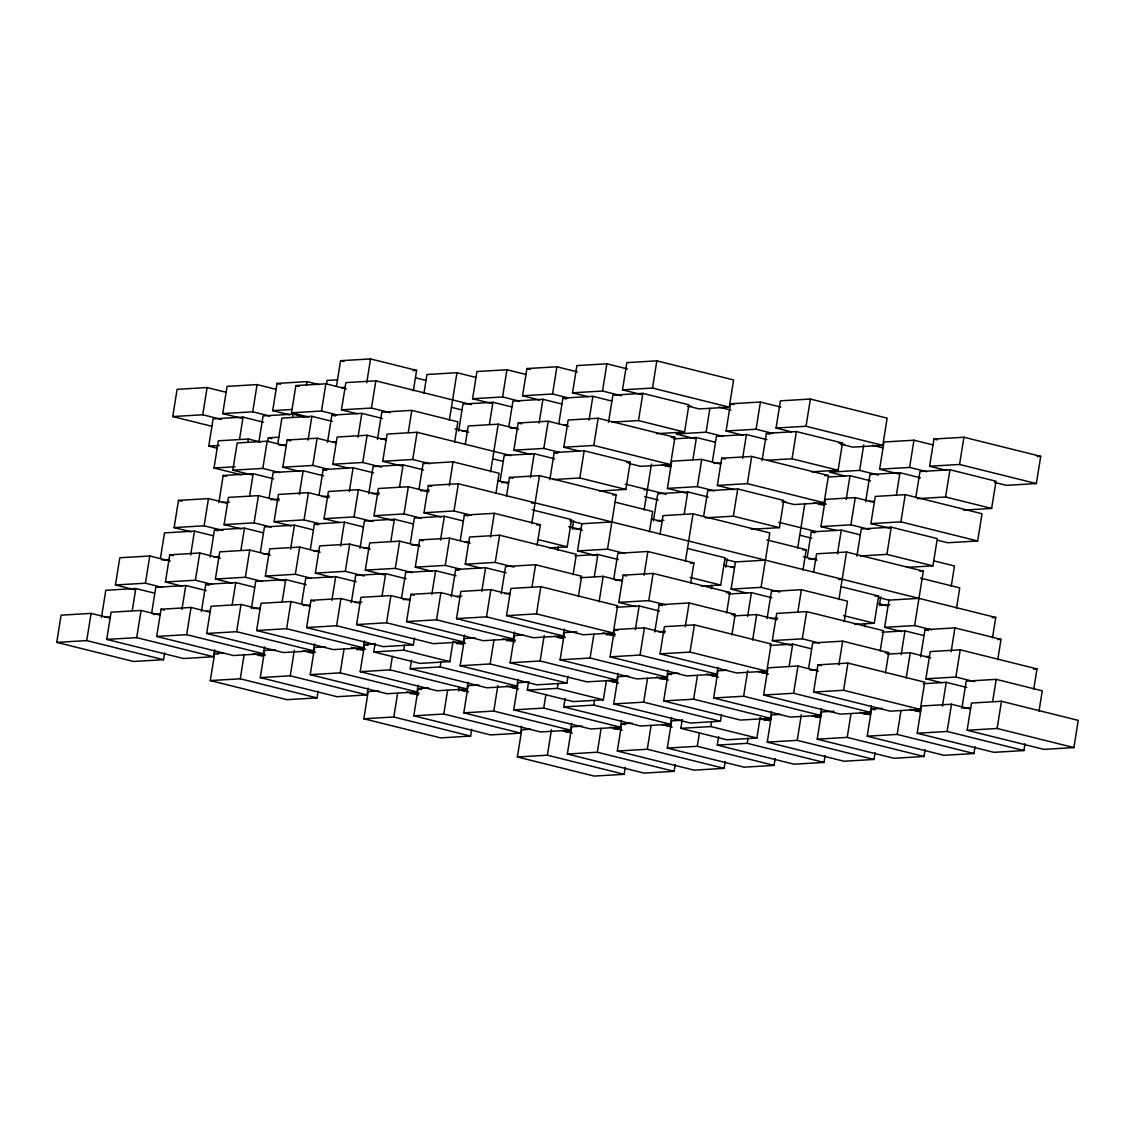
<?xml version="1.0" encoding="UTF-8"?>
<svg xmlns="http://www.w3.org/2000/svg" width="1135" height="1135" viewBox="0 0 1135 1135"><rect width="100%" height="100%" fill="white"/><g stroke="black" fill="none" stroke-linecap="round" stroke-linejoin="round"><path stroke-width="1.5" d="M164.589 652.895L163.511 659.69L133.519 661.478L56.75 642.382L61.106 615.17L91.098 613.382L109.854 618.05M56.75 642.382L86.728 640.594L91.098 613.382M101.455 617.497L105.81 590.285L135.789 588.497L154.559 593.179M214.572 649.929L213.479 656.725L183.501 658.513L106.718 639.402L111.088 612.191L141.066 610.417L159.836 615.085M134.214 589.647L115.444 584.979L119.799 557.767L149.777 555.994L170.25 561.087M132.256 610.616L135.789 588.497M106.718 639.402L136.711 637.629L141.066 610.417M115.444 584.979L145.422 583.206L149.777 555.994M211.99 426.32L172.747 416.559L177.117 389.333L207.095 387.56L225.865 392.228M151.693 612.829L155.779 587.32L185.771 585.532L206.244 590.626M160.418 558.406L164.504 532.897L194.482 531.109L213.252 535.777M264.54 646.95L263.448 653.76L233.469 655.533L156.701 636.437L161.056 609.225L191.035 607.452L209.805 612.12M182.48 586.256L165.412 582.014L169.768 554.802L199.76 553.015L220.233 558.108M191.191 531.833L174.137 527.591L178.493 500.379L208.471 498.591L227.241 503.259M172.747 416.559L202.739 414.772L207.095 387.56M181.955 609.353L185.771 585.532M190.666 554.916L194.482 531.109M217.267 448.226L208.741 446.098L213.096 418.886L243.074 417.113L263.547 422.206M156.701 636.437L186.679 634.664L191.035 607.452M165.412 582.014L195.39 580.226L199.76 553.015M174.137 527.591L204.116 525.803L208.471 498.591M241.301 474.799L214.004 468.017L218.36 440.806L248.352 439.018L260.298 441.983M241.485 418.262L222.73 413.58L227.085 386.368L257.063 384.595L275.833 389.262M201.392 611.566L205.747 584.355L235.739 582.567L254.51 587.235M210.117 557.129L214.472 529.917L244.451 528.144L263.221 532.812M218.828 502.706L223.184 475.494L253.176 473.721L273.649 478.814M314.509 643.985L313.43 650.795L283.438 652.568L206.669 633.472L211.025 606.26L241.017 604.473L259.773 609.14M232.448 583.291L215.38 579.049L219.75 551.837L249.728 550.049L270.201 555.143M241.159 528.867L224.106 524.611L228.461 497.4L258.44 495.626L278.912 500.719M251.587 474.856L232.817 470.188L237.187 442.976L267.165 441.203L285.935 445.871M239.542 439.217L243.074 417.113M247.799 442.423L248.352 439.018M222.73 413.58L252.708 411.806L257.063 384.595M318.14 691.087L317.048 697.897L287.07 699.671L210.287 680.574L214.657 653.363L223.467 652.838M232.193 604.685L235.739 582.567M240.918 550.248L244.451 528.144M249.629 495.825L253.176 473.721M258.979 441.43L263.065 415.921L293.043 414.147L304.989 417.113M206.669 633.472L236.648 631.698L241.017 604.473M215.38 579.049L245.373 577.261L249.728 550.049M224.106 524.611L254.084 522.838L258.44 495.626M232.817 470.188L262.809 468.415L267.165 441.203M267.789 441.231L268.342 437.826L278.926 437.202M289.751 414.857L272.698 410.615L277.053 383.403L307.046 381.63L318.978 384.595M210.287 680.574L240.28 678.801L244.096 654.98M251.374 608.601L255.73 581.375L285.708 579.602L306.18 584.695M260.355 552.461L264.441 526.952L294.433 525.179L313.189 529.846M269.08 498.038L273.166 472.529L303.144 470.741L323.617 475.835M277.791 443.615L281.877 418.106L311.87 416.318L332.342 421.411M364.491 641.02L363.399 647.83L333.406 649.603L256.638 630.507L260.993 603.295L290.986 601.507L309.756 606.175M284.119 580.751L265.363 576.083L269.719 548.858L299.697 547.084L320.169 552.178M291.142 525.888L274.074 521.646L278.43 494.434L308.422 492.661L328.895 497.754M299.853 471.465L282.799 467.223L287.155 440.011L317.133 438.224L335.903 442.891M308.578 417.042L291.511 412.799L295.866 385.588L325.858 383.8L346.331 388.894M292.504 417.538L293.043 414.147M306.493 385.02L307.046 381.63M368.109 688.122L367.016 694.932L337.038 696.706L260.27 677.609L264.625 650.398L275.209 649.773M282.175 601.706L285.708 579.602M290.617 548.985L294.433 525.179M299.328 494.562L303.144 470.741M308.053 440.125L311.87 416.318M256.638 630.507L286.63 628.719L290.986 601.507M265.363 576.083L295.341 574.296L299.697 547.084M274.074 521.646L304.066 519.873L308.422 492.661M282.799 467.223L312.778 465.435L317.133 438.224M291.511 412.799L321.503 411.012L325.858 383.8M326.483 383.843L327.036 380.438L337.606 379.814M301.612 603.919L305.698 578.41L335.69 576.637L356.149 581.73M310.337 549.496L314.423 523.987L344.402 522.199L363.172 526.881M319.048 495.073L323.135 469.564L353.113 467.776L373.585 472.869M327.49 442.352L331.86 415.126L361.838 413.353L382.311 418.446M336.485 386.212L340.571 360.703L370.549 358.93L416.616 370.379L413.353 390.795M260.27 677.609L290.248 675.822L294.334 650.312M414.459 638.054L413.367 644.85L383.389 646.638L306.62 627.541L310.976 600.33L340.954 598.542L359.724 603.21M332.399 577.36L315.331 573.104L319.687 545.892L349.679 544.119L370.152 549.212M339.408 522.497L324.043 518.681L328.412 491.469L358.39 489.682L378.863 494.775M348.119 468.074L332.768 464.258L337.123 437.046L367.116 435.258L385.872 439.926M356.844 413.651L341.479 409.834L345.849 382.608L375.827 380.835L471.365 404.599M418.077 685.157L416.999 691.953L387.007 693.74L310.238 674.644L314.594 647.432L325.177 646.794M331.874 600.443L335.69 576.637M340.585 546.02L344.402 522.199M349.31 491.597L353.113 467.776M358.022 437.159L361.838 413.353M366.747 382.736L370.549 358.93M306.62 627.541L336.598 625.754L340.954 598.542M315.331 573.104L345.31 571.331L349.679 544.119M324.043 518.681L354.035 516.907L358.39 489.682M332.768 464.258L362.746 462.47L367.116 435.258M341.479 409.834L371.471 408.047L375.827 380.835M351.311 602.657L355.666 575.445L385.659 573.657L406.131 578.765M360.036 548.233L364.392 521.022L394.37 519.234L413.14 523.902M368.747 493.81L373.103 466.584L403.095 464.811L423.568 469.904M377.473 439.373L381.828 412.161L411.806 410.388L457.873 421.837L454.61 442.253M310.238 674.644L340.216 672.856L344.033 649.05M464.428 635.089L463.335 641.885L433.357 643.673L356.589 624.562L360.944 597.351L390.922 595.577L409.692 600.245M384.07 574.807L365.3 570.139L369.669 542.927L399.648 541.154L420.12 546.247M392.795 520.383L374.025 515.716L378.381 488.504L408.359 486.716L428.831 491.81M401.506 465.96L382.736 461.292L387.106 434.067L417.084 432.293L510.92 455.632M468.06 682.192L466.967 688.988L436.989 690.775L360.206 671.679L364.576 644.453L373.387 643.928M382.112 595.776L385.659 573.657M390.837 541.352L394.37 519.234M399.548 486.915L403.095 464.811M408.274 432.492L411.806 410.388M453.064 641.204L449.8 661.62L419.822 663.408L373.755 651.944L375.117 643.431M471.678 729.294L470.599 736.09L440.607 737.878L363.838 718.781L368.194 691.57L378.778 690.931M356.589 624.562L386.567 622.789L390.922 595.577M365.3 570.139L395.292 568.365L399.648 541.154M374.025 515.716L404.003 513.928L408.359 486.716M382.736 461.292L412.729 459.505L417.084 432.293M423.979 393.207L426.973 374.493L456.965 372.72L475.721 377.387M360.206 671.679L390.199 669.891L392.37 656.285M401.563 597.989L405.649 572.48L435.627 570.692L456.1 575.785M410.274 543.566L414.36 518.057L444.352 516.269L463.108 520.937M418.999 489.142L423.085 463.619L453.064 461.846L499.13 473.295L495.853 493.711M514.41 632.11L513.318 638.92L483.326 640.707L406.557 621.597L410.913 594.385L440.905 592.612L459.675 597.28M432.336 571.416L415.282 567.174L419.638 539.962L449.616 538.174L470.089 543.268M441.061 516.992L423.993 512.75L428.349 485.539L458.341 483.751L995.736 617.454L992.472 637.856M373.755 651.944L403.734 650.156L404.557 645.063M363.838 718.781L393.817 716.994L397.633 693.187M449.332 420.347L456.965 372.72M518.028 679.227L516.936 686.022L486.958 687.81L410.189 668.699L411.551 660.201M431.811 594.513L435.627 570.692M440.536 540.076L444.352 516.269M449.247 485.652L453.064 461.846M458.597 431.257L462.952 404.046L492.945 402.272L511.701 406.94M521.66 726.329L520.568 733.125L490.575 734.913L413.807 715.802L418.162 688.59L428.746 687.966M406.557 621.597L436.549 619.823L440.905 592.612M415.282 567.174L445.26 565.386L449.616 538.174M423.993 512.75L453.986 510.963L458.341 483.751M465.237 444.665L468.23 425.966L498.208 424.178L518.681 429.271M491.356 403.422L472.586 398.74L476.941 371.528L506.934 369.755L525.704 374.422M451.262 596.726L455.617 569.515L485.596 567.727L506.068 572.82M460.242 540.601L464.343 515.077L494.321 513.304L540.388 524.767L537.11 545.169M410.189 668.699L440.167 666.926L440.99 661.818M564.379 629.145L563.286 635.955L533.308 637.728L456.525 618.632L460.895 591.42L490.873 589.633L509.643 594.3M480.602 568.025L465.251 564.208L469.606 536.997L499.599 535.209L576.367 554.306L573.09 574.721M489.398 424.377L492.945 402.272M413.807 715.802L443.799 714.028L447.601 690.222M490.59 471.805L498.208 424.178M472.586 398.74L502.578 396.966L506.934 369.755M567.997 676.247L566.918 683.057L536.926 684.831L460.157 665.734L464.513 638.523L475.097 637.898M458.512 690.931L459.051 687.526M481.793 591.534L485.596 567.727M490.504 537.11L494.321 513.304M500.124 481.027L504.21 455.504L534.202 453.73L554.674 458.824M508.849 426.59L512.935 401.081L542.913 399.307L561.683 403.975M571.629 723.35L570.536 730.16L540.558 731.947L463.789 712.837L468.145 685.625L478.729 685.001M456.525 618.632L486.518 616.858L490.873 589.633M465.251 564.208L495.229 562.421L499.599 535.209M506.494 496.123L509.487 477.424L539.466 475.636L616.234 494.732L607.523 549.17L577.545 550.943L581.9 523.732L611.878 521.958M530.91 454.454L513.843 450.212L518.198 422.986L548.191 421.213L568.663 426.306M539.622 400.017L522.568 395.774L526.924 368.563L556.902 366.789L577.374 371.883M501.23 593.761L505.586 566.535L535.578 564.762L581.631 576.225L578.368 596.627M460.157 665.734L490.136 663.961L493.952 640.14M506.508 615.667L510.863 588.455L540.842 586.667L617.624 605.764L613.255 632.99L583.276 634.763L506.508 615.667L536.486 613.879L613.255 632.99M530.385 477.537L534.202 453.73M539.097 423.114L542.913 399.307M463.789 712.837L493.768 711.063L497.854 685.54M531.847 523.263L539.466 475.636M513.843 450.212L543.821 448.424L548.191 421.213M522.568 395.774L552.546 394.001L556.902 366.789M617.979 673.282L616.887 680.092L586.909 681.865L510.126 662.769L514.495 635.557L523.306 635.033M532.031 586.866L535.578 564.762M549.822 479.75L554.178 452.539L584.17 450.765L630.237 462.215L625.867 489.44L599.422 491.001M558.817 423.625L562.903 398.115L592.881 396.328L611.651 400.995M621.597 720.385L620.505 727.194L590.526 728.968L513.758 709.872L518.113 682.66L528.697 682.036M536.486 613.879L540.842 586.667M579.176 451.063L563.811 447.233L568.181 420.021L598.159 418.248L674.928 437.344L670.572 464.555L640.594 466.343L628.648 463.364M587.887 396.626L572.537 392.809L576.892 365.598L606.87 363.81L627.343 368.903M606.345 681.113L603.338 699.813L573.359 701.6L527.293 690.137L528.655 681.638M625.229 767.487L624.136 774.297L594.158 776.07L517.376 756.974L521.745 729.762L530.556 729.237M510.126 662.769L540.118 660.981L544.204 635.472M557.824 550.432L558.363 547.027M549.539 547.879L567.188 546.829L571.543 519.617L532.301 509.856M553.355 479.552L579.815 477.977L584.17 450.765M589.065 420.149L592.881 396.328M572.267 529.038L573.629 520.525M513.758 709.872L543.736 708.098L545.921 694.478M563.811 447.233L593.804 445.459L598.159 418.248M572.537 392.809L602.515 391.036L606.87 363.81M667.947 670.317L666.855 677.113L636.877 678.9L560.108 659.804L564.464 632.592L576.807 631.855M527.293 690.137L557.285 688.363L558.094 683.256M517.376 756.974L547.368 755.201L551.454 729.677M608.516 422.362L612.872 395.15L642.864 393.363L688.917 404.826L684.561 432.038L656.342 433.712M671.58 717.419L670.487 724.229L640.495 726.003L563.726 706.906L565.088 698.394M641.275 394.512L622.505 389.844L626.86 362.632L656.853 360.845L733.621 379.941L729.266 407.167L699.274 408.94L689.044 406.401M594.343 576.58L597.89 554.476L618.362 559.569M675.197 764.522L674.105 771.332L644.127 773.105L567.358 754.009L571.714 726.797L582.298 726.173M560.108 659.804L590.087 658.016L593.903 634.21M599.081 601.89L603.167 576.381L621.923 581.049M612.049 422.149L638.494 420.574L642.864 393.363M613.794 578.793L617.88 553.284L647.858 551.496L693.925 562.96L690.662 583.376M563.726 706.906L593.719 705.119L594.527 700.025M622.505 389.844L652.497 388.056L656.853 360.845M717.916 667.352L716.838 674.147L686.845 675.935L610.077 656.839L614.432 629.613L644.425 627.839L664.897 632.933M635.855 606.643L618.788 602.401L623.158 575.19L653.136 573.416L729.904 592.513L726.641 612.914M567.358 754.009L597.336 752.221L601.153 728.415M644.127 509.998L651.49 464.073M721.548 714.454L720.455 721.25L690.477 723.038L613.694 703.941L618.064 676.73L628.648 676.091M649.404 531.918L652.668 511.502L615.142 502.167M635.33 629.741L639.147 605.934L659.619 611.027M644.056 575.317L647.858 551.496M653.391 520.922L657.761 493.711L687.739 491.923L708.212 497.016M725.166 761.557L724.087 768.367L694.095 770.14L617.327 751.044L621.682 723.832L632.266 723.194M610.077 656.839L640.055 655.051L644.425 627.839M618.788 602.401L648.78 600.628L653.136 573.416M660.031 534.33L663.024 515.616L693.017 513.843L769.785 532.939L761.06 587.362L731.082 589.15L735.437 561.938L765.43 560.151M686.15 493.072L667.394 488.405L671.75 461.193L701.728 459.405L720.498 464.073M613.694 703.941L643.687 702.154L647.503 678.347M654.781 631.954L659.137 604.742L689.115 602.955L735.182 614.418L731.919 634.834M660.045 653.859L664.401 626.648L694.393 624.874L771.162 643.971L766.806 671.182L736.814 672.97L660.045 653.859L690.037 652.086L766.806 671.182M684.192 514.041L687.739 491.923M692.917 459.618L696.45 437.5L715.22 442.168M617.327 751.044L647.305 749.256L651.121 725.449M685.384 561.456L693.017 513.843M667.394 488.405L697.372 486.631L701.728 459.405M694.875 438.649L676.105 433.981L706.083 432.194L709.9 408.387M771.516 711.489L770.424 718.285L740.446 720.072L663.677 700.962L668.033 673.75L678.616 673.126M685.299 626.775L689.115 602.955M703.643 516.255L707.729 490.746L737.707 488.958L783.774 500.422L779.419 527.633L751.2 529.307M712.354 461.831L716.44 436.308L746.433 434.535L766.905 439.628M775.148 758.591L774.056 765.387L744.078 767.175L667.295 748.078L671.665 720.853L682.234 720.228M690.037 652.086L694.393 624.874M734.416 489.682L717.363 485.44L721.718 458.228L751.696 456.44L828.479 475.537L824.109 502.762L794.131 504.536L782.185 501.571M743.141 435.258L726.074 431.016L730.443 403.79L760.422 402.017L780.894 407.11M760.152 717.604L756.889 738.02L726.911 739.807L680.844 728.344L682.206 719.831M663.677 700.962L693.655 699.188L697.472 675.382M711.361 588.639L711.915 585.234M701.331 586.185L720.725 585.036L725.081 557.81L687.555 548.475M705.133 517.844L733.352 516.17L737.707 488.958M742.616 458.341L746.433 434.535M725.804 567.23L727.166 558.732M667.295 748.078L697.287 746.291L699.458 732.685M717.363 485.44L747.341 483.652L751.696 456.44M726.074 431.016L756.066 429.229L760.422 402.017M821.485 708.51L820.406 715.32L790.414 717.107L713.645 697.997L718.001 670.785L726.826 670.26M680.844 728.344L710.822 726.556L711.645 721.463M762.053 460.555L766.423 433.343L796.401 431.57L842.468 443.019L838.112 470.245L811.653 471.805M825.117 755.626L824.024 762.422L794.046 764.21L717.277 745.099L718.639 736.601M791.407 431.867L776.056 428.037L780.412 400.825L810.39 399.052L887.159 418.148L882.803 445.36L852.825 447.147L840.879 444.168M747.625 616.475L751.427 592.669L771.899 597.762M713.645 697.997L743.624 696.223L747.71 670.7M752.619 640.097L756.704 614.574L777.177 619.667M767.345 460.242L792.046 458.781L796.401 431.57M717.277 745.099L747.256 743.326L748.078 738.218M767.061 618.703L771.417 591.477L801.409 589.703L847.476 601.167L844.199 621.569M776.056 428.037L806.034 426.263L810.39 399.052M871.467 705.544L870.375 712.354L840.397 714.128L763.614 695.031L767.984 667.82L797.962 666.032L818.434 671.125M791.109 645.276L772.339 640.608L776.695 613.397L806.673 611.609L883.456 630.705L880.178 651.121M797.678 548.205L804.758 503.983M875.085 752.647L874.007 759.457L844.014 761.23L767.246 742.134L771.601 714.922L780.426 714.397M802.942 570.111L806.219 549.709L766.976 539.934M789.151 666.245L792.684 644.127L811.454 648.794M797.862 611.808L801.409 589.703M807.212 557.427L811.298 531.904L841.276 530.13L860.046 534.798M763.614 695.031L793.606 693.258L797.962 666.032M772.339 640.608L802.317 638.821L806.673 611.609M813.568 572.522L816.576 553.823L846.554 552.036L923.322 571.132L914.611 625.569L884.619 627.343L888.989 600.131L918.967 598.358M836.282 530.428L820.931 526.612L825.287 499.386L855.279 497.612L874.035 502.28M808.588 668.458L812.674 642.935L842.667 641.162L888.719 652.625L885.456 673.027M767.246 742.134L797.224 740.361L801.31 714.837M813.596 692.066L817.952 664.855L847.93 663.067L924.713 682.163L920.343 709.389L890.365 711.163L813.596 692.066L843.575 690.279L920.343 709.389M837.474 553.937L841.276 530.13M846.185 499.513L850.001 475.707L870.474 480.8M838.921 599.663L846.554 552.036M820.931 526.612L850.909 524.824L855.279 497.612M845.008 476.005L829.642 472.174L859.635 470.401L863.721 444.877M925.068 749.682L923.975 756.492L893.983 758.265L817.214 739.169L821.57 711.957L833.927 711.219M838.85 664.968L842.667 641.162M856.911 556.15L861.266 528.938L891.259 527.165L937.311 538.614L932.956 565.84L906.496 567.401M865.636 501.727L869.992 474.515L899.97 472.727L920.442 477.821M843.575 690.279L847.93 663.067M889.67 528.3L870.9 523.632L875.269 496.421L905.248 494.647L982.016 513.744L977.661 540.955L947.668 542.743L937.439 540.189M898.381 473.877L879.625 469.209L883.981 441.997L913.959 440.21L932.729 444.877M817.214 739.169L847.207 737.381L851.009 713.574M864.913 626.832L865.452 623.427M854.868 624.378L874.262 623.228L878.632 596.017L841.092 586.681M860.443 555.951L886.903 554.377L891.259 527.165M896.437 494.846L899.97 472.727M879.625 603.735L880.717 596.939M870.9 523.632L900.892 521.859L905.248 494.647M879.625 469.209L909.603 467.436L913.959 440.21M975.036 746.716L973.943 753.526L943.965 755.3L867.197 736.204L871.552 708.992L882.136 708.353M915.874 497.059L919.96 471.55L949.952 469.762L996.005 481.226L991.649 508.437L963.431 510.112M946.661 470.486L929.593 466.244L933.949 439.032L963.941 437.245L1040.71 456.341L1036.354 483.567L1006.362 485.34L994.43 482.375M901.162 654.682L904.978 630.876L923.748 635.543M867.197 736.204L897.175 734.416L900.991 710.609M906.17 678.29L910.256 652.781L930.728 657.874M917.364 498.648L945.583 496.974L949.952 469.762M920.613 656.895L924.968 629.684L954.946 627.896L1001.013 639.36L997.75 659.775M929.593 466.244L959.572 464.456L963.941 437.245M1025.004 743.751L1023.912 750.547L993.934 752.335L917.165 733.238L921.521 706.013L951.499 704.239L970.269 708.907M941.241 682.632L925.876 678.801L930.246 651.589L960.224 649.816L1036.993 668.912L1033.73 689.328M951.215 586.398L954.478 565.996L934.006 560.903M956.493 608.317L959.756 587.902L920.513 578.141M942.419 706.14L946.235 682.334L966.708 687.427M951.13 651.717L954.946 627.896M917.165 733.238L947.143 731.451L951.499 704.239M925.876 678.801L955.869 677.027L960.224 649.816M961.856 708.353L966.225 681.142L996.204 679.354L1042.27 690.818L1038.993 711.234M967.133 730.259L971.489 703.047L1001.481 701.274L1078.25 720.37L1073.894 747.582L1043.902 749.37L967.133 730.259L997.126 728.486L1073.894 747.582M992.657 701.473L996.204 679.354M997.126 728.486L1001.481 701.274M413.083 370.592L416.616 370.379M341.507 387.602L345.026 387.39M272.698 410.615L292.092 409.465M687.512 406.344L691.045 406.131M208.741 446.098L219.31 445.473M462.129 431.059L467.421 430.747M510.339 428.193L517.39 427.767M563.84 425.015L567.358 424.802M279.281 445.204L286.346 444.792M332.782 442.026L336.315 441.827M380.991 439.174L386.283 438.848M671.409 437.557L674.928 437.344M673.523 438.862L696.45 437.5M214.004 468.017L235.172 466.755M838.935 443.232L842.468 443.019M841.063 444.551L844.596 444.338M626.704 462.427L630.237 462.215M665.635 466.286L670.927 465.974M713.844 463.42L720.909 463.009M501.613 482.616L508.664 482.205M222.361 502.493L229.412 502.081M270.57 499.641L279.38 499.116M322.297 496.562L329.363 496.137M372.28 493.597L379.331 493.172M420.489 490.731L429.3 490.206M1037.177 456.554L1040.71 456.341M824.946 475.749L828.479 475.537M828.834 476.955L850.001 475.707M643.871 489.795L647.404 489.596M612.716 494.945L616.234 494.732M531.577 503.06L535.11 502.848M782.37 501.94L785.902 501.727M819.186 504.479L826.237 504.068M869.155 501.514L874.447 501.202M536.855 524.966L540.388 524.767M656.924 520.71L663.975 520.298M574.026 528.938L581.077 528.513M161.908 559.995L168.959 559.583M213.635 556.93L218.927 556.618M263.618 553.965L268.91 553.639M313.586 550.986L318.878 550.674M363.555 548.021L368.847 547.708M411.764 545.155L418.829 544.743M465.265 541.977L468.798 541.778M574.963 555.838L597.89 554.476M802.686 549.908L806.219 549.709M690.392 563.173L693.925 562.96M808.702 559.016L815.753 558.604M731.096 566.918L734.629 566.72M580.24 577.743L603.167 576.381M615.284 580.396L622.335 579.971M104.973 617.284L110.265 616.972M153.182 614.432L160.248 614.007M206.684 611.254L210.216 611.041M253.133 608.488L260.185 608.076M303.102 605.523L310.153 605.097M354.844 602.444L361.895 602.032M403.053 599.592L410.104 599.166M456.554 596.414L461.846 596.088M504.763 593.548L510.055 593.236M919.804 571.345L923.322 571.132M838.666 579.46L842.198 579.247M726.386 592.725L729.904 592.513M728.5 594.031L751.427 592.669M616.22 607.296L639.147 605.934M875.099 596.23L878.632 596.017M879.355 605.437L889.939 604.813M731.649 614.631L735.182 614.418M733.778 615.936L756.704 614.574M770.594 618.49L777.645 618.064M258.525 655.491L265.576 655.065M308.493 652.526L315.544 652.1M356.702 649.66L365.527 649.135M456.653 643.715L465.463 643.205M506.621 640.75L515.446 640.225M558.363 637.686L565.414 637.26M606.572 634.82L615.383 634.295M658.3 631.741L665.351 631.33M992.217 617.667L995.736 617.454M882.051 632.238L904.978 630.876M769.757 645.489L792.684 644.127M997.481 639.572L1001.013 639.36M885.201 652.824L888.719 652.625M887.329 654.143L910.256 652.781M925.905 656.583L929.423 656.37M410.302 693.797L419.113 693.272M462.03 690.718L467.322 690.406M512.013 687.753L517.305 687.441M611.949 681.823L617.241 681.497M660.159 678.957L667.224 678.531M711.9 675.878L717.192 675.566M761.869 672.913L767.161 672.601M810.078 670.047L817.143 669.636M1033.474 669.125L1036.993 668.912M923.308 683.696L946.235 682.334M565.613 731.891L570.905 731.578M613.822 729.025L620.873 728.613M667.323 725.847L670.842 725.634M763.742 720.129L770.793 719.703M815.469 717.05L820.761 716.738M863.678 714.185L870.729 713.773M915.42 711.12L920.712 710.794M963.629 708.254L970.68 707.829M933.949 439.032L937.368 439.883M730.443 403.79L733.848 404.642M652.497 388.056L729.266 407.167M806.034 426.263L882.803 445.36M959.572 464.456L1036.354 483.567M718.98 407.11L730.926 410.076M872.517 445.303L882.76 447.857M526.924 368.563L530.329 369.414M602.515 391.036L621.285 395.704M756.066 429.229L773.119 433.471M909.603 467.436L926.671 471.678M766.423 433.343L769.828 434.194M552.546 394.001L567.897 397.817M706.083 432.194L723.151 436.436M859.635 470.401L878.405 475.068M562.903 398.115L566.308 398.967M638.494 420.574L684.561 432.038M792.046 458.781L838.112 470.245M945.583 496.974L991.649 508.437M502.578 396.966L519.631 401.208M415.509 377.813L425.753 380.353M340.571 360.703L343.99 361.554M721.718 458.228L725.137 459.079M518.198 422.986L521.618 423.837M451.503 407.366L461.732 409.905M593.804 445.459L670.572 464.555M747.341 483.652L824.109 502.762M900.892 521.859L977.661 540.955M661.989 464.924L670.53 467.052M813.838 502.706L824.067 505.245M295.866 385.588L299.285 386.425M543.821 448.424L559.186 452.241M697.372 486.631L714.426 490.873M850.909 524.824L869.68 529.492M277.053 383.403L280.473 384.254M554.178 452.539L557.597 453.39M371.471 408.047L390.241 412.714M455.064 428.846L468.712 432.236M625.215 484.077L666.16 494.264M778.766 522.27L816.292 531.606M811.298 531.904L814.717 532.755M321.503 411.012L336.854 414.828M331.86 415.126L335.265 415.977M579.815 477.977L625.867 489.44M733.352 516.17L779.419 527.633M886.903 554.377L932.956 565.84M492.746 458.824L502.989 461.363M644.595 496.591L658.243 499.996M799.834 535.223L811.78 538.189M252.708 411.806L269.775 416.048M509.487 477.424L512.892 478.261M412.729 459.505L429.782 463.747M498.024 480.729L508.267 483.269M651.575 518.922L661.804 521.476M803.41 556.703L817.058 560.094M202.739 414.772L221.495 419.439M287.155 440.011L290.56 440.862M268.342 437.826L271.747 438.677M362.746 462.47L381.516 467.138M428.349 485.539L431.768 486.376M569.954 520.766L581.9 523.732M725.208 559.385L735.437 561.938M878.745 597.592L888.989 600.131M568.734 526.612L582.383 530.017M723.988 565.244L734.217 567.784M877.525 603.437L887.769 605.991M312.778 465.435L328.128 469.266M323.135 469.564L326.554 470.401M453.986 510.963L471.039 515.205M607.523 549.17L624.576 553.412M761.06 587.362L779.83 592.03M914.611 625.569L931.665 629.812M464.343 515.077L467.748 515.928M924.968 629.684L928.373 630.535M262.809 468.415L279.863 472.657M538.174 539.607L567.188 546.829M690.023 577.389L720.725 585.036M843.56 615.596L874.262 623.228M577.545 550.943L596.301 555.611M731.082 589.15L746.433 592.967M884.619 627.343L901.687 631.585M404.003 513.928L421.071 518.184M223.184 475.494L226.603 476.345M623.158 575.19L626.563 576.041M354.035 516.907L372.805 521.575M419.638 539.962L423.043 540.813M495.229 562.421L513.999 567.089M648.78 600.628L665.834 604.87M802.317 638.821L819.385 643.063M955.869 677.027L974.625 681.695M659.137 604.742L662.542 605.593M304.066 519.873L319.417 523.689M314.423 523.987L317.828 524.838M445.26 565.386L460.611 569.217M178.493 500.379L181.898 501.216M455.617 569.515L459.037 570.352M254.084 522.838L271.151 527.08M817.952 664.855L821.357 665.706M395.292 568.365L412.345 572.607M204.116 525.803L222.886 530.471M214.472 529.917L217.877 530.769M614.432 629.613L617.851 630.464M602.969 632.933L614.915 635.898M758.223 671.551L768.466 674.105M910.057 709.332L920.301 711.872M345.31 571.331L364.08 575.998M410.913 594.385L414.332 595.237M871.552 708.992L874.957 709.829M486.518 616.858L563.286 635.955M640.055 655.051L716.838 674.147M793.606 693.258L870.375 712.354M947.143 731.451L1023.912 750.547M554.703 636.324L563.244 638.438M706.552 674.091L718.483 677.07M860.089 712.298L870.332 714.837M295.341 574.296L310.692 578.112M668.033 673.75L671.452 674.601M436.549 619.823L513.318 638.92M590.087 658.016L666.855 677.113M743.624 696.223L820.406 715.32M897.175 734.416L973.943 753.526M169.768 554.802L173.187 555.653M503.032 638.863L514.978 641.828M656.569 677.07L668.515 680.035M811.823 715.688L820.35 717.817M245.373 577.261L262.426 581.503M310.976 600.33L314.381 601.167M386.567 622.789L463.335 641.885M540.118 660.981L616.887 680.092M693.655 699.188L770.424 718.285M847.207 737.381L923.975 756.492M453.064 641.828L463.293 644.382M608.303 680.461L618.547 683M760.138 718.228L770.381 720.782M195.39 580.226L212.458 584.482M205.747 584.355L209.166 585.192M336.598 625.754L413.367 644.85M490.136 663.961L566.918 683.057M643.687 702.154L720.455 721.25M797.224 740.361L874.007 759.457M145.422 583.206L162.489 587.448M403.734 650.156L449.8 661.62M557.285 688.363L603.338 699.813M710.822 726.556L756.889 738.02M364.576 644.453L367.981 645.304M286.63 628.719L363.399 647.83M440.167 666.926L516.936 686.022M593.719 705.119L670.487 724.229M747.256 743.326L824.024 762.422M351.41 647.347L363.342 650.312M506.65 685.966L518.596 688.945M661.904 724.598L672.147 727.138M161.056 609.225L164.462 610.077M621.682 723.832L625.101 724.669M236.648 631.698L313.43 650.795M390.199 669.891L466.967 688.988M543.736 708.098L620.505 727.194M697.287 746.291L774.056 765.387M303.144 650.738L313.373 653.278M458.384 689.356L468.627 691.91M610.233 727.138L622.164 730.103M418.162 688.59L421.582 689.442M186.679 634.664L263.448 653.76M340.216 672.856L416.999 691.953M493.768 711.063L570.536 730.16M647.305 749.256L724.087 768.367M253.162 653.703L263.405 656.257M406.713 691.91L418.659 694.875M561.953 730.529L572.196 733.082M214.657 653.363L218.062 654.214M136.711 637.629L213.479 656.725M290.248 675.822L367.016 694.932M443.799 714.028L520.568 733.125M597.336 752.221L674.105 771.332M86.728 640.594L163.511 659.69M240.28 678.801L317.048 697.897M393.817 716.994L470.599 736.09M547.368 755.201L624.136 774.297"/></g></svg>
